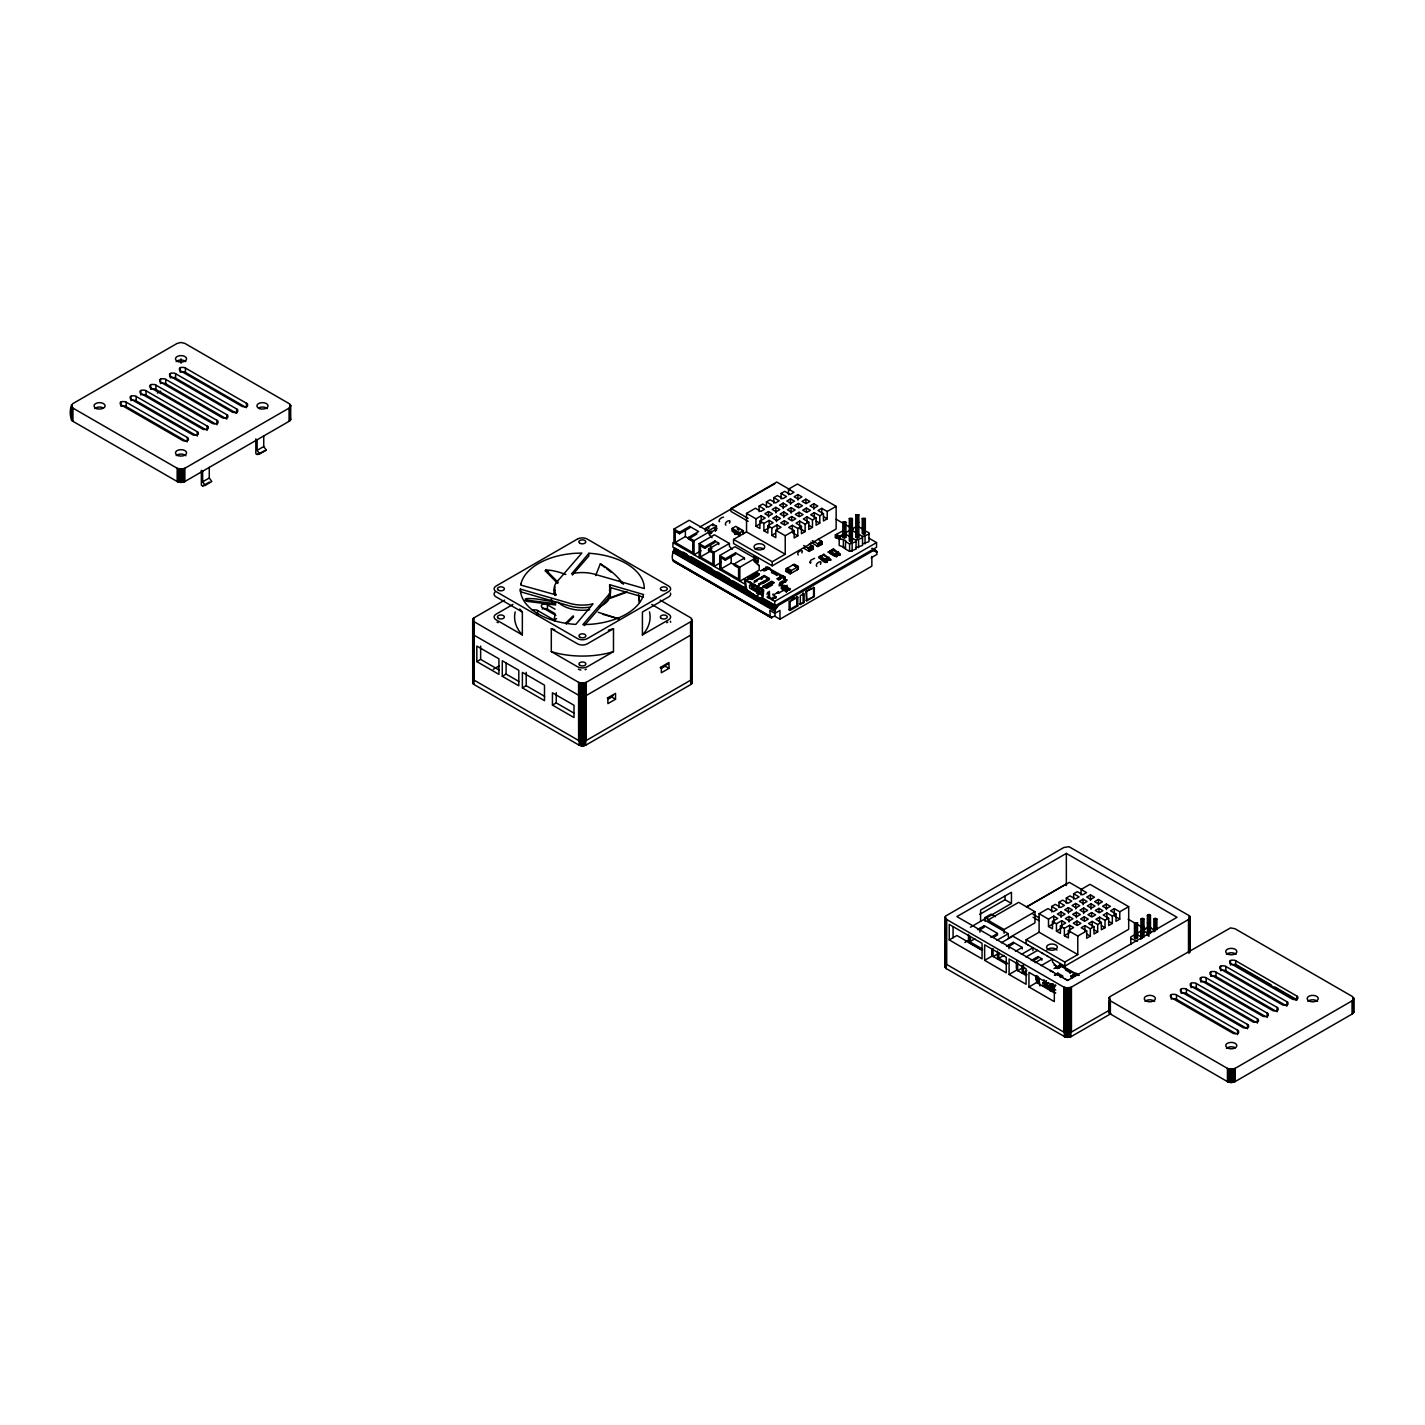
<?xml version="1.0" encoding="UTF-8"?>
<svg xmlns="http://www.w3.org/2000/svg" width="1425" height="1425" viewBox="0 0 1425 1425"><rect width="100%" height="100%" fill="white"/><g stroke="black" fill="none" stroke-linecap="round" stroke-linejoin="round"><path stroke-width="1.5" d="M589.54 607.192A28.197 16.263 0 0 1 568.165 605.5L520.374 591.731L520.374 589.095L568.165 602.864A28.197 16.263 0 0 0 593.032 603.879L575.878 624.364L574.311 624.293A62.023 35.785 0 0 1 520.873 593.495L520.374 589.095M512.911 604.449L496.043 614.193A6.84 3.954 0 0 0 496.06 619.768L522.334 634.927L522.352 612.02L519.787 609.045M608.332 630.206L613.498 628.728L613.48 651.617L587.243 666.775A6.84 3.954 0 0 1 577.57 666.775L551.297 651.617L551.315 628.728L554.752 629.707M588.863 553.292L571.692 573.776A28.197 16.263 0 0 1 596.576 574.792L644.367 588.561L643.851 584.161A62.023 35.785 0 0 0 590.413 553.363L588.863 553.292L588.863 555.928L572.351 575.023M584.286 625.593L606.712 599.676A28.197 16.263 0 0 0 609.633 587.332L609.633 584.695L643.53 594.51L642.283 598.09A62.023 35.785 0 0 1 590.502 624.31L582.878 624.595L606.712 597.039A28.197 16.263 0 0 0 609.633 584.695M651.742 604.467L668.646 614.211A6.84 3.954 0 0 1 668.646 619.786L642.408 634.927L642.426 612.038L668.663 596.897A6.84 3.954 0 0 0 670.427 593.085M675.842 561.753C670.035 562.091 672.422 551.564 674.969 548.162L746.041 589.202M752.24 586.762L752.24 588.525L753.291 587.189M754.27 589.701L753.504 588.382L754.27 589.701L755.321 588.952M757.37 590.128L755.553 590.288L757.049 588.614A14.642 8.461 -60 0 1 758.688 586.815M756.319 590.734L755.553 589.701M757.583 590.876L758.349 591.909L757.583 590.876L759.098 589.79A14.642 8.461 -60 0 1 760.718 587.991M759.614 592.64L760.38 593.228L760.683 592.034M1045.701 985.405L1046.734 984.8M1047.731 987.311L1046.965 985.993L1047.731 987.311L1048.782 986.563M1050.955 987.65L1048.996 987.311L1053.111 984.8M1049.762 988.344L1048.996 987.169L1049.762 988.487L1048.996 987.311L1050.51 986.225A14.642 8.461 -60 0 1 1052.149 984.426M1051.044 988.487L1051.793 989.52L1051.044 988.487L1052.541 987.4A14.642 8.461 -60 0 1 1054.179 985.601M1053.075 990.25L1054.126 989.645M836.724 554.681C836.796 557.193 838.755 552.473 840.394 554.77M768.022 592.141L766.864 594.207M875.823 550.46L873.115 550.727L778.691 605.251L775.378 609.366L774.879 616.277L779.956 619.216L871.851 566.17L871.851 557.353L876.945 554.414L876.428 551.03L871.975 548.251M761.645 598.856L762.927 590.591L745.364 580.438L746.771 590.467L761.431 598.981M762.678 600.62L763.693 589.932L744.42 579.013L745.738 591.054L762.446 600.744M765.991 566.776L785.139 577.25L785.585 582.202M767.754 597.681L769.358 591.286L769.553 597.2L772.35 598.821L776.162 597.788L773.793 594.528L773.116 595.401M777.177 592.782L778.673 591.785L778.709 593.085L777.694 592.497M1059.434 964.387L1078.992 975.448M504.592 600.157L473.759 617.987L473.064 621.086L578.586 682.343L582.397 683.252L586.227 682.343L691.748 621.086L691.054 617.987L660.22 600.157M809.685 562.305L810.754 562.875L809.756 562.305M1110.877 1013.674L1070.888 1036.759L1065.526 1037.168L946.218 968.59L945.113 966.702L945.523 916.133L1063.78 847.519L1068.999 846.699L1189.358 915.758L1190.089 951.668M945.113 966.702L945.523 965.509M1190.089 917.308L1188.503 919.517L1071.422 987.115L1067.592 988.042L1063.78 987.115L946.699 919.517L945.113 917.308M1109.505 1010.254L1108.828 1012.213L1110.36 1014.012L1227.442 1081.611L1231.271 1082.519L1235.083 1081.611L1352.165 1014.012L1353.697 1012.213L1353.02 1010.254M555.697 605.002L527.695 601.421L526.128 599.622A61.738 2.939 8.2 0 1 535.978 598.892L555.786 602.134M871.815 556.48L871.334 558.386M819.268 557.407L819.945 556.302L825.307 559.241L825.574 561.165L829.653 558.814L823.864 554.254L819.874 557.763M71.428 405.038L72.835 408.049L177.199 468.291L181.011 469.217L184.823 468.291L289.186 408.049L290.771 405.84L289.186 403.631L184.823 343.389L181.011 342.481L177.199 343.389L72.835 403.631C69.344 407.194 69.344 417.703 72.835 421.266L177.199 481.525L181.011 482.434L184.823 481.525L289.186 421.266L290.718 419.484L290.041 417.507M692.158 633.502L691.446 634.677M473.795 680.58L472.673 682.468L473.795 684.374L579.156 745.204L582.433 745.845L585.728 745.204L691.089 684.374L691.784 681.275M1108.953 997.767L1110.36 1000.795L1227.442 1068.394L1231.271 1069.302L1235.083 1068.394L1352.165 1000.795L1353.75 998.587L1352.165 996.378L1235.083 928.779L1230.559 927.889L1109.897 996.681L1108.953 1012.623M595.632 575.558L600.353 563.783L606.854 567.952A61.738 49.341 40.4 0 1 623.455 584.232M557.709 583.448L545.312 570.873L545.828 569.929L550.62 570.338A61.738 22.533 34.8 0 1 565.832 574.507M827.302 560.274L826.251 559.562L827.355 560.844M836.831 554.877L835.905 554.218M600.353 563.783L604.841 567.56M757.744 589.166L757.815 589.059A14.642 8.461 -60 0 1 758.634 588.115M1051.205 986.795L1051.276 986.67A14.642 8.461 -60 0 1 1052.077 985.726M1052.469 988.166L1052.808 987.757A13.894 8.016 -60 0 1 1053.574 986.884M71.98 417.507L71.428 419.876M642.408 634.927L644.955 631.952A67.741 39.081 0 0 0 649.497 611.895M801.865 552.9C804.484 547.806 795.524 552.116 798.232 555.002M565.85 622.974L573.206 615.814M566.224 624.079L573.598 616.918M758.902 590.663L759.365 590.146A13.894 8.016 -60 0 1 760.113 589.273M1053.039 988.184L1053.307 987.846A14.642 8.461 -60 0 1 1054.945 986.047L1051.312 984.087M473.795 631.204L472.637 633.11L474.258 635.301L580.367 696.237M691.481 634.659L585.693 695.845M850.137 536.477L850.137 537.92M857.316 532.629L855.873 533.467L857.316 534.286M851.562 537.92L856.051 540.182L856.051 549.124L849.585 551.386L845.399 548.981L845.631 540.502L835.673 537.047L835.673 534.981L840.501 536.904M851.865 537.777L851.562 536.477M776.162 596.612L773.08 597.324L772.35 599.996L772.35 598.821M784.569 586.423A3.367 1.942 -60 0 0 786.351 586.316L790.163 589.701L787.295 590.253L786.351 591.909L782.663 589.202M845.399 548.981L845.399 547.806L839.2 545.401L839.2 536.459L843.119 534.197M1142.084 936.902L1141.443 938.291M1038.112 976.517L1037.917 982.502M765.35 570.623L767.897 568.753L764.067 570.962L762.553 570.089L766.365 567.88L762.553 570.089M777.302 579.191L781.132 576.395L777.302 578.603L778.834 580.082L782.646 577.285L778.834 579.494L777.302 578.603M1057.279 967.343L1059.826 965.491L1055.996 968.288M1058.793 968.234L1061.34 966.364L1057.528 968.572L1055.996 967.7M1070.763 976.802L1074.575 974.005L1070.763 976.214L1072.295 977.692L1076.107 974.896L1072.295 977.105L1070.763 976.214M729.457 523.153C732.325 517.649 723.027 522.53 725.895 525.202M820.426 564.336C823.365 558.671 813.996 563.712 816.863 566.402M585.728 740.786L691.089 679.957M757.459 573.028L750.334 577.57L749.443 576.911M752.115 577.606L757.459 574.204L748.036 579.049L748.036 577.873L756.942 572.725L759.489 574.204L750.583 579.334L748.036 577.873M758.991 575.077L751.848 579.637L751.848 578.461L758.991 573.901M765.082 586.103L772.225 581.543M766.614 586.975L764.334 585.657L766.614 588.151L766.614 586.975L773.739 582.433M157.338 393.051L160.651 391.145M209.261 477.998L211.808 481.525L205.182 485.355L202.653 481.828L209.261 477.998L209.261 467.293M263.732 446.542L266.279 450.068L259.653 453.898L257.123 450.371L263.732 446.542L263.732 435.836M201.37 470.339L201.37 485.195L202.653 485.943L209.261 482.113M255.841 438.9L255.841 453.756L257.123 454.486L266.279 450.068M673.936 543.174L673.936 529.067L689.201 520.25L709.312 531.863L709.312 534.803L712.037 537.742M673.936 529.067L679.529 532.291L689.718 526.413L698.624 531.561L688.453 537.439L688.453 538.917L692.782 541.411L692.782 552.579L675.218 542.444L675.218 531.276L679.529 533.769L689.718 527.891L689.718 526.413M748.143 521.354L730.954 511.433L730.954 508.493L776.767 482.042L790.127 489.755M699.817 527.054L774.737 483.805M675.218 542.444L685.389 536.566L692.425 540.609M705.268 531.472L705.268 528.533L712.91 524.133L716.472 526.181L716.472 529.12L708.831 533.538M688.453 538.917L696.932 534.019M476.823 661.592L498.928 674.363L498.928 658.831L476.823 646.059L476.823 661.592L480.635 659.383L499.071 670.017M716.472 526.181L708.831 530.599L705.268 528.533M688.453 537.439L694.046 540.681L709.312 531.863M710.523 532.131L711.752 531.418L710.523 533.609L709.614 531.614L711.752 531.418M715.368 529.334L716.597 528.639L715.368 530.812L714.459 528.817L716.597 528.639M775.806 530.296L781.043 527.268L777.07 524.97L771.833 527.998L771.833 535.355L775.806 537.635L775.806 530.296L785.228 535.729L785.228 554.254L746.54 531.917L746.54 513.392L755.446 508.244L760.897 511.397L764.548 509.277L759.098 506.124L759.098 511.646M759.098 506.124L762.767 504.022L768.217 507.158L771.887 505.038L766.436 501.903L766.436 507.407M766.436 501.903L770.106 499.783L775.556 502.936L779.208 500.816L773.775 497.663L773.775 503.185M773.775 497.663L777.427 495.544L782.877 498.697L786.547 496.577L781.096 493.442L781.096 498.946M781.096 493.442L784.765 491.322L790.216 494.457L793.974 492.284L788.524 489.149L788.524 494.653M788.524 489.149L797.448 484.001L836.137 506.338L836.137 528.978L772.243 565.85L733.554 543.513L733.554 539.398L746.54 531.917M699.141 557.727L699.141 543.62L714.406 534.803L729.422 543.459L729.422 546.398L732.147 549.337M732.201 528.408L739.824 532.808L739.824 535.747L732.201 531.347L732.201 528.408L735.763 526.342L743.387 530.759L743.387 533.698M699.141 543.62L704.734 546.844L714.923 540.966L718.734 543.174L718.734 544.635M493.264 669.305L498.946 666.009M737.776 528.978L738.684 528.461L738.684 529.922M718.734 543.174L708.563 549.053L708.563 550.513L712.874 553.025L712.874 564.193L700.405 556.979L700.405 545.811L704.734 548.322L714.923 542.444L714.923 540.966M755.945 518.825L761.199 515.797L765.172 518.094L759.917 521.123L759.917 528.479L755.945 526.181L755.945 518.825L746.54 513.392M768.52 511.575L764.851 513.695L768.823 515.975L772.493 513.855L768.52 511.575L768.52 517.079M775.859 507.336L772.19 509.455L776.162 511.753L779.831 509.633L775.859 507.336L775.859 512.858M783.18 503.114L779.528 505.216L783.483 507.514L787.152 505.394L783.18 503.114L783.18 508.618M790.519 498.875L786.849 500.994L790.822 503.274L794.491 501.173L790.519 498.875L790.519 504.379M797.947 494.582L794.188 496.755L798.16 499.053L801.919 496.88L797.947 494.582L797.947 500.086M701.082 550.727L694.046 554.788L694.046 540.681M734.498 532.255L735.71 534.428L734.498 533.716L735.407 531.721M735.71 532.95L736.618 532.433M734.498 533.716L735.71 534.428M741.374 531.062L742.283 530.545M708.563 550.513L711.948 548.554M739.824 532.808L743.387 530.759M700.405 556.979L710.594 551.101M743.512 532.718L742.799 531.721M755.945 526.181L759.454 524.168M763.889 523.42L769.144 520.392L773.098 522.672L767.861 525.7L767.861 533.057L763.889 530.759L763.889 523.42L759.917 521.123M776.465 516.153L772.795 518.272L776.767 520.57L780.437 518.451L776.465 516.153L776.465 521.675M783.803 511.931L780.134 514.033L784.106 516.331L787.776 514.211L783.803 511.931L783.803 517.435M791.124 507.692L787.455 509.812L791.427 512.092L795.097 509.99L791.124 507.692L791.124 513.196M798.463 503.452L794.794 505.572L798.766 507.87L802.435 505.75L798.463 503.452L798.463 507.14M805.891 499.16L802.115 501.351L806.087 503.631L809.863 501.457L805.891 499.16L805.891 502.847M708.563 549.053L714.157 552.277L729.422 543.459M502.277 676.287L518.789 685.817L518.789 670.302L502.277 660.755L502.277 676.287L506.089 674.078L518.932 681.488M719.75 569.626L719.75 555.518L735.033 546.701L755.143 558.315L755.143 561.254L759.204 565.654L759.204 570.071L739.86 581.24L739.86 567.132L755.143 558.315M763.889 530.759L769.144 527.731M784.409 520.748L780.74 522.85L784.712 525.148L788.381 523.028L784.409 520.748L784.409 524.418M791.73 516.509L788.078 518.629L792.051 520.909L795.702 518.807L791.73 516.509L791.73 520.178M799.069 512.27L795.399 514.389L799.372 516.687L803.041 514.567L799.069 512.27L799.069 515.957M806.408 508.048L802.738 510.168L806.71 512.448L810.362 510.328L806.408 508.048L806.408 511.717M813.835 503.755L810.059 505.928L814.031 508.226L817.808 506.053L813.835 503.755L813.835 509.259M719.75 555.518L725.361 558.743L735.532 552.864L744.438 558.012L744.438 559.491M721.192 562.323L714.157 566.384L714.157 552.277M744.438 558.012L734.267 563.89L734.267 565.369L738.595 567.863L738.595 579.031L721.032 568.896L721.032 557.727L725.361 560.221L735.532 554.343L735.532 552.864M771.833 535.355L775.325 533.324M613.498 628.728L587.26 643.868A6.84 3.954 0 0 1 577.588 643.868L551.315 628.728M792.353 525.326L788.684 527.446L794.135 530.581L794.135 537.938L797.804 535.818L797.804 528.479L792.353 525.326L792.353 530.83M799.674 521.087L796.023 523.207L801.456 526.359L801.456 533.698L805.125 531.578L805.125 524.24L799.674 521.087L799.674 526.609M807.013 516.865L803.344 518.985L808.794 522.12L808.794 529.477L812.464 527.357L812.464 520L807.013 516.865L807.013 522.369M814.334 512.626L810.683 514.746L816.115 517.881L816.115 525.237L819.785 523.118L819.785 515.779L814.334 512.626L814.334 518.148M827.212 511.486L821.78 508.333L818.003 510.506L823.454 513.659L823.454 520.998L827.212 518.825L827.212 511.486L836.137 506.338M721.032 568.896L731.203 563.017L738.239 567.061M785.228 535.729L794.135 530.581M797.804 528.479L801.456 526.359M805.125 524.24L808.794 522.12M812.464 520L816.115 517.881M819.785 515.779L823.454 513.659M522.387 687.883L544.493 700.655L544.493 685.14L522.387 672.368L522.387 687.883L526.199 685.692L544.635 696.326M753.861 560.328L757.673 558.137C759.222 560.185 757.067 565.511 756.586 561.29L757.797 560.577L755.678 560.755L756.586 561.29M756.586 562.75L757.797 562.056M733.554 539.398L772.243 561.735L785.228 554.254M842.852 522.262L845.916 522.262L845.916 537.189L844.384 538.08L842.852 537.189L842.852 522.262L845.916 522.262M849.318 518.522L852.382 518.522L852.382 540.93L850.85 541.803L849.318 540.93L849.318 518.522L852.382 518.522M855.784 514.799L858.848 514.799L858.848 537.189L857.316 538.08L855.784 537.189L855.784 514.799L858.848 514.799M760.505 570.962L765.082 568.326M747.056 579.458L757.815 573.26M812.321 546.113C803.771 552.223 810.611 544.225 813.087 546.559L813.087 548.607L808.242 550.816M817.701 544.065L821.014 540.983L821.78 541.714L821.78 543.762L817.701 546.113L817.701 544.065L822.029 541.571L822.029 544.207L817.95 546.559L810.825 542.159M803.664 548.18L809.275 551.404L813.337 549.053L813.337 546.416L809.008 548.91L809.008 550.958M862.25 518.522L865.313 518.522L865.313 533.467L863.782 534.339L862.25 533.467L862.25 518.522L865.313 518.522M764.602 582.415A3.082 1.781 -60 0 1 763.942 582.344L758.848 585.283L758.848 584.108L769.411 578.461L764.334 575.522L754.146 581.4L759.614 578.675A3.082 1.781 -60 0 0 762.411 577.054L763.693 576.323L769.411 579.637L762.624 583.555M777.053 574.043C764.958 568.415 776.376 572.137 777.053 575.219L771.459 572.583M809.614 549.747L813.087 548.607M821.014 543.335L816.935 545.971L822.029 544.207M835.406 537.492L840.501 539.256L835.406 537.492L835.406 534.838L842.549 531.026M809.614 550.032L813.337 549.053M754.146 582.576L757.548 580.616M760.932 578.657L764.334 575.522M850.85 526.876L852.382 526.003L849.318 526.003L850.85 526.876L850.85 541.803M857.316 523.135L858.848 522.262L855.784 522.262L857.316 523.135L857.316 538.08M845.666 532.718L849.585 530.456M856.051 526.733L852.132 528.996L852.132 530.456L856.3 532.879M843.564 534.838L839.485 537.189L839.485 539.843M758.848 584.108L763.942 581.168A3.082 1.781 -60 0 0 766.739 579.565L768.022 578.817L766.739 580.741M752.24 587.795L753.291 587.777M786.119 568.86L794.259 564.158L798.321 566.509L798.321 569.163L790.18 573.865L786.119 571.514L786.119 568.86L790.43 571.354C794.331 570.071 779.849 565.672 791.196 570.926M787.134 568.575L786.368 571.069L791.196 573.277M798.071 566.954L793.244 564.745L798.071 566.954L797.305 569.751M842.852 537.189L845.916 537.189M857.316 528.853L855.784 529.726L857.316 530.617M552.437 705.09L574.008 717.541L574.008 705.268L552.437 692.817L552.437 705.09L556.267 702.899L574.222 713.266M786.368 571.069L786.119 571.514M850.85 534.339L852.382 533.467L850.85 532.576M755.553 590.288L757.334 588.97A13.894 8.016 -60 0 1 758.866 587.278M755.553 590.431L759.08 588.4M762.803 586.387L771.709 581.257L774.256 582.718L765.35 587.866L762.803 586.387L762.803 587.563L769.928 583.448M798.321 566.509L790.18 571.211L790.18 573.865M758.349 590.288L762.446 587.777M820.212 556.427L823.329 555.18M818.645 557.816L819.945 556.302M828.174 552.419L833.376 548.857L840.394 554.129M759.4 591.731L756.693 593.299L758.723 594.474L756.176 597.128M767.131 588.008L772.475 584.927M837.259 552.312L832.2 550.139C836.048 548.073 827.248 555.412 829.777 550.923L834.818 553.844L835.086 555.768L839.165 553.417M855.784 537.189L858.848 537.189M787.188 585.248L785.959 586.833A1.799 1.033 -60 0 0 784.694 586.103A1.799 1.033 -60 0 0 783.412 588.311L781.381 588.311L781.381 583.021L782.396 583.609L787.188 579.957L784.178 579.334L785.959 580.367L779.226 584.108L779.226 585.889L782.396 584.036M779.796 582.611L782.966 580.777M825.307 559.241L828.905 557.157M834.818 553.844L838.417 551.76M844.384 548.393L845.399 547.806M845.399 541.518L849.585 543.923L856.051 541.66M856.051 540.182L862.517 537.92M858.331 534.054L862.517 536.459L868.983 534.197M819.998 558.6C828.477 566.633 825.039 559.704 829.831 560.132M827.159 559.17L830.864 560.168M781.381 588.311L783.412 588.311M783.038 586.085A1.799 1.033 -60 0 1 784.943 586.245L785.959 585.657M828.174 551.778L836.315 556.48L837.49 555.786M784.569 587.349L786.351 586.316L786.974 587.777M778.192 592.194L773.864 594.706L772.849 594.118M787.366 588.08L787.366 586.904L783.554 590.288M778.709 593.085L783.038 590.591L783.358 588.935L786.351 590.734L787.295 589.077L790.163 588.525M856.051 547.663L862.517 545.401L862.517 536.459M862.517 543.923L868.983 541.66L868.983 532.718L864.156 530.527M607.353 698.072L615.529 693.352L615.529 699.23L607.887 703.629L607.887 697.751M660.167 667.577L668.984 662.483L668.984 668.361L661.342 672.778L661.342 666.9M767.042 596.933L774.737 601.368L876.553 542.587L876.553 547.289L774.737 606.07L763.212 599.408M608.243 698.446L613.195 695.578M661.058 667.951L667.666 664.121M607.887 699.23L611.717 697.021L615.529 699.23M661.342 668.361L665.154 666.17L668.984 668.361M791.035 599.889L794.847 597.681M805.927 591.589L814.316 587.617L814.316 596.434L806.692 600.851L805.927 591.589L811.644 588.276M790.145 601.582L797.786 597.182L797.786 605.999L790.145 610.399L789.129 609.811L789.129 600.994L790.145 601.582L790.145 610.399M789.129 609.811L796.753 605.411L797.786 605.999M799.3 603.933L804.145 602.312L804.145 593.495L800.316 595.703L800.316 604.521L804.145 602.312M805.927 600.406L814.316 596.434M1066.345 853.397L956.888 916.596L1067.592 980.507L1177.05 917.308L1066.345 853.397L1066.345 885.513M979.652 914.423L1005.07 899.745L1011.447 903.432L970.389 927.265M985.174 921.441L985.174 917.522L991.034 914.138L995.434 916.667M949.246 939.93L982.057 958.865L982.057 943.35L949.246 924.415L949.246 939.93L956.888 935.513L982.413 950.243M977.479 929.634L984.265 925.716L997.625 933.428L990.838 937.347M979.171 930.133L984.265 927.194L984.265 925.716M964.885 942.495L970.657 939.164M1026.356 906.995L1066.702 883.714M1027.318 906.603L1069.32 882.36L1082.679 890.073M969.766 936.154L969.766 941.747L974.842 938.808M1034.942 911.697L1018.679 902.328L987.828 920.14L1004.073 929.528L1034.942 911.697L1034.942 922.866L1007.707 938.594M994.24 936.866L997.625 934.907M1068.358 930.614L1073.595 927.586L1069.623 925.288L1064.386 928.316L1064.386 935.673L1068.358 937.953L1068.358 930.614L1077.781 936.047L1077.781 954.572L1039.092 932.235L1039.092 913.71L1047.998 908.562L1053.449 911.715L1057.101 909.595L1051.668 906.46L1051.668 911.964M1051.668 906.46L1055.319 904.341L1060.77 907.476L1064.439 905.374L1058.989 902.221L1058.989 907.725M1058.989 902.221L1062.658 900.101L1068.109 903.254L1071.76 901.134L1066.327 897.982L1066.327 903.503M1066.327 897.982L1069.979 895.88L1075.43 899.015L1079.099 896.895L1073.648 893.76L1073.648 899.264M1073.648 893.76L1077.318 891.64L1082.768 894.793L1086.527 892.602L1081.076 889.467L1081.076 894.971M1081.076 889.467L1090 884.319L1128.689 906.656L1128.689 929.296L1064.796 966.168L1012.819 936.136L1001.365 942.762M996.859 940.34L1008.312 933.731L1008.312 936.67M1048.497 919.143L1053.752 916.115L1057.724 918.413L1052.469 921.441L1052.469 928.797L1048.497 926.499L1048.497 919.143L1039.092 913.71M1061.073 911.893L1057.403 914.013L1061.376 916.293L1065.045 914.191L1061.073 911.893L1061.073 917.397M1068.412 907.654L1064.742 909.773L1068.714 912.071L1072.384 909.952L1068.412 907.654L1068.412 913.176M1075.732 903.432L1072.081 905.534L1076.035 907.832L1079.705 905.712L1075.732 903.432L1075.732 908.936M1083.071 899.193L1079.402 901.312L1083.374 903.61L1087.043 901.491L1083.071 899.193L1083.071 904.697M1090.499 894.9L1086.741 897.073L1090.713 899.371L1094.471 897.198L1090.499 894.9L1090.499 900.404M1006.531 946.236L1013.317 942.317L1022.242 947.465L1022.242 948.925M984.639 960.361L1006.264 972.847L1006.264 957.333L984.639 944.828L984.639 960.361L992.263 955.943L992.263 949.299M1008.241 946.717L1013.317 943.778L1013.317 942.317M998.319 953.61L993.047 956.656L993.047 948.587M1048.497 926.499L1053.752 923.471L1053.752 916.115M1026.107 943.831L1026.107 939.716L1039.092 932.235M1056.442 923.738L1061.696 920.71L1065.651 923.008L1060.414 926.018L1060.414 933.375L1056.442 931.077L1056.442 923.738L1052.469 921.441M1069.017 916.471L1065.348 918.591L1069.32 920.888L1072.989 918.769L1069.017 916.471L1069.017 921.993M1076.356 912.249L1072.687 914.351L1076.659 916.649L1080.328 914.529L1076.356 912.249L1076.356 917.753M1083.677 908.01L1080.008 910.13L1083.98 912.428L1087.649 910.308L1083.677 908.01L1083.677 913.514M1091.016 903.771L1087.346 905.89L1091.318 908.188L1094.988 906.068L1091.016 903.771L1091.016 909.293M1098.443 899.496L1094.667 901.669L1098.639 903.949L1102.416 901.776L1098.443 899.496L1098.443 905M998.818 952.755L998.818 958.33L1003.913 955.391M1015.455 951.383L1022.242 947.465M1027.318 944.526L1028.601 945.256M1056.442 931.077L1061.696 928.049M1076.962 921.067L1073.292 923.168L1077.264 925.466L1080.934 923.347L1076.962 921.067L1076.962 924.736M1084.283 916.827L1080.631 918.947L1084.603 921.245L1088.255 919.125L1084.283 916.827L1084.283 920.497M1091.621 912.588L1087.952 914.707L1091.924 917.005L1095.593 914.886L1091.621 912.588L1091.621 916.275M1098.96 908.366L1095.291 910.486L1099.263 912.766L1102.914 910.664L1098.96 908.366L1098.96 912.036M1106.388 904.073L1102.612 906.247L1106.584 908.544L1110.36 906.371L1106.388 904.073L1106.388 909.577M1021.476 954.358L1032.929 947.75L1032.929 950.689M1026.053 957.012L1037.507 950.404M1064.386 935.673L1069.623 932.645M1084.906 925.644L1081.237 927.764L1086.687 930.899L1086.687 938.256L1090.357 936.136L1090.357 928.797L1084.906 925.644L1084.906 931.148M1092.227 921.405L1088.575 923.525L1094.008 926.678L1094.008 934.016L1097.678 931.897L1097.678 924.558L1092.227 921.405L1092.227 926.927M1099.566 917.183L1095.896 919.303L1101.347 922.438L1101.347 929.795L1105.016 927.675L1105.016 920.318L1099.566 917.183L1099.566 922.688M1106.887 912.944L1103.235 915.064L1108.668 918.217L1108.668 925.555L1112.337 923.436L1112.337 916.097L1106.887 912.944L1106.887 918.466M1119.765 911.804L1114.332 908.651L1110.556 910.824L1116.007 913.977L1116.007 921.316L1119.765 919.143L1119.765 911.804L1128.689 906.656M1041.835 952.898L1043.1 953.628M1031.237 960.486L1038.023 956.567L1041.835 958.776L1041.835 960.236M1009.096 974.468L1026.089 984.283L1026.089 968.768L1009.096 958.954L1009.096 974.468L1016.72 970.069L1026.178 975.519M1032.929 960.984L1038.023 958.045L1038.023 956.567M1022.936 967.628L1017.646 970.674L1017.646 962.623M1077.781 936.047L1086.687 930.899M1090.357 928.797L1094.008 926.678M1097.678 924.558L1101.347 922.438M1105.016 920.318L1108.668 918.217M1112.337 916.097L1116.007 913.977M1035.049 962.694L1041.835 958.776M1046.93 955.837L1048.194 956.567M1023.506 965.135L1023.506 972.58L1026.908 970.621M1041.069 965.687L1052.523 959.061L1052.523 962L1056.602 966.417L1054.055 964.939M1026.107 939.716L1064.796 962.053L1077.781 954.572M1053.966 968.572L1058.543 965.936M1140.926 939.307L1140.926 919.054L1142.458 918.163L1143.99 919.054L1143.99 937.169M1147.392 935.584L1147.392 915.313L1148.924 914.423L1150.456 915.313L1150.456 933.446M1137.524 922.777L1135.992 923.667L1135.992 938.594L1134.46 937.703L1134.46 922.777L1137.524 922.777L1137.524 937.703L1135.992 938.594M1140.926 919.054L1143.99 919.054M1147.392 915.313L1150.456 915.313M1054.625 987.187L1028.939 972.331L1028.939 986.973L1036.581 982.555L1054.714 993.029M1054.393 975.092L1057.778 973.133L1062.872 976.072M1065.419 968.715L1070.513 971.654L1070.513 972.83L1065.419 969.891L1065.419 968.715L1072.028 972.402M1062.872 977.247L1057.136 973.934L1055.872 974.682A3.082 1.781 -60 0 1 1055.212 975.484M1055.747 992.976L1043.011 985.619L1043.011 982.68L1046.573 980.632M1140.926 926.517L1143.99 926.517L1142.458 927.39L1142.458 938.06M1153.858 931.843L1153.858 919.054L1155.39 918.163L1156.922 919.054L1156.922 929.706M1148.924 923.667L1150.456 922.777L1147.392 922.777L1148.924 923.667L1148.924 936.457M1153.858 919.054L1156.922 919.054M1044.935 984.817L1045.683 986.136L1045.683 984.372M1060.2 977.176L1061.465 976.446M1045.683 985.993L1046.752 985.388M1134.71 934.711L1130.791 936.973L1130.791 944.437M1141.176 930.97L1137.257 933.232L1137.257 934.711L1141.443 937.116M1147.642 927.247L1143.723 929.51L1143.723 930.97L1147.909 933.393L1147.909 934.568M1049.762 986.723L1053.111 983.767M1134.46 937.703L1137.524 937.703M1142.458 933.09L1140.926 933.981L1142.458 934.853M1048.996 987.899L1050.777 986.581A13.894 8.016 -60 0 1 1052.309 984.889M1048.996 988.042L1052.541 986.011M1051.793 987.899L1055.141 984.942M1148.924 931.131L1150.456 930.24L1148.924 929.367M1051.793 986.866L1055.907 985.388M1050.136 990.909L1052.861 989.342M1070.888 1032.359L1109.808 1009.933M774.879 616.277L770.391 617.31L769.785 610.399L774.879 613.338L779.956 610.399L779.956 619.216M832.2 550.032L831.256 550.068M552.668 620.356L556.605 618.61M719.589 521.692C717.879 521.96 719.892 517.239 723.597 517.132M821.37 556.48L821.423 555.447M585.728 695.827L581.008 696.38M608.404 598.304L626.715 591.642M610.577 598.144L626.858 592.212M613.48 651.617L608.315 653.095A67.741 39.081 0 0 1 556.462 653.095L551.297 651.617M257.123 454.486L259.653 453.898M202.653 485.943L205.182 485.355M141.93 394.529L144.833 394.636A4.026 2.316 0 0 1 146.045 395.188L205.182 429.335M132.08 400.211L134.983 400.318A4.026 2.316 0 0 1 136.194 400.888L195.332 435.017M122.123 405.965L125.008 406.072A4.026 2.316 0 0 1 126.237 406.624L187.281 441.875L187.281 437.457L126.237 402.224A4.026 2.316 0 0 0 125.008 401.654L122.123 401.565A2.868 1.657 0 0 0 121 402.046A2.868 1.657 0 0 0 120.163 402.687L120.341 404.362A4.026 2.316 0 0 0 121.321 405.074L182.364 440.307A4.026 2.316 0 0 0 183.576 440.877L186.479 440.966A2.868 1.657 0 0 0 187.601 440.485A2.868 1.657 0 0 0 188.438 439.844L188.26 438.17A4.026 2.316 0 0 0 187.281 437.457M1192.191 987.276L1195.076 987.365A4.026 2.316 0 0 1 1196.305 987.935L1255.443 1022.081M1182.34 992.958L1185.226 993.047A4.026 2.316 0 0 1 1186.455 993.617L1245.592 1027.763M1172.383 998.711L1175.269 998.8A4.026 2.316 0 0 1 1176.498 999.37L1235.635 1033.517M836.689 553.773L839.218 555.447L837.775 554.396M545.312 570.873L548.5 571.158M527.838 600.246L555.839 603.808M1155.016 931.042L1150.189 927.247M598.197 612.305L619.412 619.056L602.864 614.3M609.633 587.332L643.512 597.146M527.695 601.421L525.985 600.816A61.738 2.939 8.2 0 1 526.68 599.783M829.475 559.847L830.472 560.399L828.851 559.455M473.795 679.957L579.156 740.786M946.218 964.191L1064.315 1032.359M858.58 526.733L862.766 529.138L862.766 530.314M863.782 532.576L865.313 533.467M836.208 519.288L841.979 522.619M845.809 524.845L853.504 529.281M868.858 538.151L876.553 542.587M823.597 516.741L827.212 518.825M872.314 548.5L876.428 551.03M872.812 549.195L876.642 551.422M872.973 549.658L876.803 551.867M845.666 534.197L849.834 536.602M873.062 550.157L876.909 552.383M850.85 540.039L852.382 540.93M816.151 521.033L819.785 523.118M840.501 536.602L836.439 534.553M835.406 534.838L839.735 537.332M835.673 537.047L839.735 539.398M808.83 525.255L812.464 527.357M799.674 528.443L805.125 531.578M817.95 539.22L822.029 541.571M838.363 554.058L840.002 555.109M812.357 540.681L817.95 543.923L817.95 546.559M835.068 555.946L836.707 556.89M829.528 553.203L835.032 556.373M792.353 532.665L797.804 535.818M809.275 544.065L813.337 546.416M830.864 559.526L823.935 555.518L823.864 554.254M803.664 545.526L809.275 548.767L809.275 551.404M767.861 525.7L771.833 527.998M818.645 557.175L826.785 561.877M825.556 561.361L827.177 562.412M730.954 508.493L748.143 518.415M738.684 528.461L737.455 527.749L737.455 529.227L739.183 529.637M732.201 529.868L739.824 534.286M793.244 565.048L797.305 567.399M716.597 530.1L715.368 530.812M708.474 528.158L707.566 527.624L708.795 526.929L708.795 528.39M757.673 558.137L754.11 556.071L754.11 557.549M711.752 532.897L710.523 533.609M770.818 570.16L784.178 578.016M784.178 579.637L785.585 580.438M759.204 565.654L753.95 561.254M784.943 586.245L785.959 586.833M797.786 597.182L796.753 596.594L796.753 605.411M783.038 590.591L782.022 588.828M734.267 563.89L739.86 567.132M751.848 578.461L749.568 577.143L750.334 578.746M749.568 578.158L750.832 578.906L750.832 577.873M752.24 585.728L753.006 587.207M751.474 587.207L752.24 588.525M743.993 583.627L672.921 542.587L672.921 547.289L749.764 591.66M683.092 552.081L686.939 554.307M690.787 556.534L711.912 568.717M717.683 572.048L729.208 578.71M733.038 580.919L746.486 588.685M763.782 598.678L777.231 606.427M763.337 599.177L776.785 606.943M674.542 548.732L753.308 594.207M759.08 597.52L776.358 607.513M674.168 549.32L775.984 608.101M673.847 549.943L775.663 608.724M673.562 550.584L775.378 609.366M673.348 551.226L775.164 610.007M673.188 551.867L775.004 610.648M673.081 552.49L774.897 611.272M673.063 560.15L769.785 615.992M673.188 560.666L772.047 617.738M673.402 561.112L771.566 617.791M673.669 561.468L771.139 617.72M1235.707 960.771L1296.75 996.022A4.026 2.316 0 0 1 1297.73 996.716L1297.908 998.391A2.868 1.657 0 0 1 1297.053 999.05A2.868 1.657 0 0 1 1295.948 999.531L1293.045 999.424A4.026 2.316 0 0 1 1291.816 998.854L1230.79 963.621A4.026 2.316 0 0 1 1229.811 962.908L1229.633 961.234A2.868 1.657 0 0 1 1230.47 960.592A2.868 1.657 0 0 1 1231.592 960.112L1234.477 960.218A4.026 2.316 0 0 1 1235.707 960.771L1235.707 965.188L1296.75 1000.421L1296.75 996.022M1235.065 964.03L1271.1 984.835M1274.876 987.026L1295.753 999.067M1225.856 966.471L1286.9 1001.704A4.026 2.316 0 0 1 1287.879 1002.416L1288.058 1004.091A2.868 1.657 0 0 1 1287.202 1004.732A2.868 1.657 0 0 1 1286.098 1005.213L1283.195 1005.106A4.026 2.316 0 0 1 1281.966 1004.554L1220.94 969.303A4.026 2.316 0 0 1 1219.96 968.59L1219.782 966.934A2.868 1.657 0 0 1 1220.619 966.275A2.868 1.657 0 0 1 1221.742 965.794L1224.627 965.901A4.026 2.316 0 0 1 1225.856 966.471L1225.856 970.87L1286.9 1006.121L1286.9 1001.704M185.446 368.042L246.489 403.275A4.026 2.316 0 0 1 247.469 403.988L247.647 405.662A2.868 1.657 0 0 1 246.81 406.303A2.868 1.657 0 0 1 245.688 406.784L242.802 406.695A4.026 2.316 0 0 1 241.573 406.125L180.53 370.874A4.026 2.316 0 0 1 179.55 370.179L179.372 368.505A2.868 1.657 0 0 1 180.209 367.864A2.868 1.657 0 0 1 181.331 367.365L184.235 367.472A4.026 2.316 0 0 1 185.446 368.042L185.446 372.442L246.489 407.692L246.489 403.275M1128.173 919.196L1145.468 929.189M1216.006 972.153L1277.049 1007.386A4.026 2.316 0 0 1 1278.029 1008.098L1278.207 1009.773A2.868 1.657 0 0 1 1277.352 1010.414A2.868 1.657 0 0 1 1276.248 1010.895L1273.344 1010.806A4.026 2.316 0 0 1 1272.115 1010.236L1211.09 974.985A4.026 2.316 0 0 1 1210.11 974.29L1209.932 972.616A2.868 1.657 0 0 1 1210.769 971.975A2.868 1.657 0 0 1 1211.891 971.476L1214.777 971.583A4.026 2.316 0 0 1 1216.006 972.153L1216.006 976.553L1275.143 1010.699M175.596 373.724L236.639 408.957A4.026 2.316 0 0 1 237.619 409.67L237.797 411.344A2.868 1.657 0 0 1 236.96 411.985A2.868 1.657 0 0 1 235.838 412.466L232.952 412.377A4.026 2.316 0 0 1 231.723 411.807L170.679 376.574A4.026 2.316 0 0 1 169.7 375.862L169.522 374.187A2.868 1.657 0 0 1 170.359 373.546A2.868 1.657 0 0 1 171.481 373.065L174.384 373.154A4.026 2.316 0 0 1 175.596 373.724L175.596 378.124L236.639 413.375L236.639 408.957M1114.332 916.008L1119.765 919.143M1108.703 921.352L1112.337 923.436M1206.156 977.835L1267.199 1013.086A4.026 2.316 0 0 1 1268.179 1013.781L1268.357 1015.455A2.868 1.657 0 0 1 1267.502 1016.096A2.868 1.657 0 0 1 1266.398 1016.595L1263.494 1016.488A4.026 2.316 0 0 1 1262.265 1015.918L1201.239 980.685A4.026 2.316 0 0 1 1200.242 979.972L1200.082 978.298A2.868 1.657 0 0 1 1200.919 977.657A2.868 1.657 0 0 1 1202.041 977.176L1204.927 977.265A4.026 2.316 0 0 1 1206.156 977.835L1206.156 982.253L1265.293 1016.381M165.745 379.406L226.789 414.657A4.026 2.316 0 0 1 227.768 415.352L227.947 417.026A2.868 1.657 0 0 1 227.109 417.667A2.868 1.657 0 0 1 225.987 418.166L223.102 418.059A4.026 2.316 0 0 1 221.873 417.489L160.829 382.256A4.026 2.316 0 0 1 159.849 381.544L159.671 379.869A2.868 1.657 0 0 1 160.508 379.228A2.868 1.657 0 0 1 161.631 378.747L164.534 378.836A4.026 2.316 0 0 1 165.745 379.406L165.745 383.824L226.789 419.057L226.789 414.657M1130.791 938.452L1137.382 941.23M555.875 615.386L542.515 607.673A4.026 2.316 0 0 1 541.536 606.961L541.375 605.304A2.868 1.657 0 0 1 542.212 604.645A2.868 1.657 0 0 1 543.335 604.164L546.22 604.271A4.026 2.316 0 0 1 547.449 604.823L555.073 609.241M1101.383 925.573L1105.016 927.675M1196.305 983.517L1257.349 1018.768A4.026 2.316 0 0 1 1258.328 1019.481L1258.507 1021.137A2.868 1.657 0 0 1 1257.652 1021.796A2.868 1.657 0 0 1 1256.547 1022.277L1253.644 1022.17A4.026 2.316 0 0 1 1252.415 1021.6L1191.389 986.367A4.026 2.316 0 0 1 1190.392 985.655L1190.231 983.98A2.868 1.657 0 0 1 1191.068 983.339A2.868 1.657 0 0 1 1192.191 982.858L1195.076 982.965A4.026 2.316 0 0 1 1196.305 983.517L1196.305 987.935M542.212 609.063A2.868 1.657 0 0 1 543.335 608.582L546.22 608.671A4.026 2.316 0 0 1 547.449 609.241L555.073 613.641M155.895 385.106L216.938 420.339A4.026 2.316 0 0 1 217.918 421.052L218.096 422.726A2.868 1.657 0 0 1 217.259 423.368A2.868 1.657 0 0 1 216.137 423.848L213.251 423.742A4.026 2.316 0 0 1 212.022 423.189L150.979 387.938A4.026 2.316 0 0 1 149.999 387.226L149.821 385.569A2.868 1.657 0 0 1 150.658 384.91A2.868 1.657 0 0 1 151.78 384.429L154.684 384.536A4.026 2.316 0 0 1 155.895 385.106L155.895 389.506L215.032 423.653M1094.044 929.812L1097.678 931.897M532.362 610.345A2.868 1.657 0 0 1 533.484 609.847L536.37 609.953A4.026 2.316 0 0 1 537.599 610.523L554.77 620.427M1186.455 989.217L1247.498 1024.45A4.026 2.316 0 0 1 1248.478 1025.163L1248.656 1026.837A2.868 1.657 0 0 1 1247.801 1027.478A2.868 1.657 0 0 1 1246.697 1027.959L1243.793 1027.87A4.026 2.316 0 0 1 1242.564 1027.3L1181.539 992.049A4.026 2.316 0 0 1 1180.541 991.355L1180.381 989.68A2.868 1.657 0 0 1 1181.218 989.039A2.868 1.657 0 0 1 1182.34 988.54L1185.226 988.647A4.026 2.316 0 0 1 1186.455 989.217L1186.455 993.617M208.068 426.734L208.246 428.408A2.868 1.657 0 0 1 207.409 429.05A2.868 1.657 0 0 1 206.287 429.531L203.401 429.442A4.026 2.316 0 0 1 202.172 428.872L141.128 393.621A4.026 2.316 0 0 1 140.149 392.926L139.971 391.252A2.868 1.657 0 0 1 140.808 390.61A2.868 1.657 0 0 1 141.93 390.112L144.833 390.218A4.026 2.316 0 0 1 146.045 390.788L207.088 426.022A4.026 2.316 0 0 1 208.068 426.734M1086.723 934.034L1090.357 936.136M522.352 612.02L496.078 596.879A6.84 3.954 0 0 1 494.974 592.105M1060.414 926.018L1064.386 928.316M1176.498 994.953L1237.541 1030.204A4.026 2.316 0 0 1 1238.521 1030.916L1238.681 1032.591A2.868 1.657 0 0 1 1237.844 1033.232A2.868 1.657 0 0 1 1236.722 1033.713L1233.836 1033.606A4.026 2.316 0 0 1 1232.607 1033.054L1171.564 997.803A4.026 2.316 0 0 1 1170.584 997.09L1170.424 995.434A2.868 1.657 0 0 1 1171.261 994.775A2.868 1.657 0 0 1 1172.383 994.294L1175.269 994.401A4.026 2.316 0 0 1 1176.498 994.971L1176.498 999.37M136.194 396.471L197.238 431.722A4.026 2.316 0 0 1 198.218 432.416L198.396 434.091A2.868 1.657 0 0 1 197.558 434.732A2.868 1.657 0 0 1 196.436 435.231L193.533 435.124A4.026 2.316 0 0 1 192.322 434.554L131.278 399.321A4.026 2.316 0 0 1 130.298 398.608L130.12 396.934A2.868 1.657 0 0 1 130.957 396.292A2.868 1.657 0 0 1 132.08 395.812L134.983 395.901A4.026 2.316 0 0 1 136.194 396.471L136.194 400.888M1033.054 914.316L1038.772 917.629M1033.054 917.255L1038.772 920.568M985.174 917.522L989.573 920.051M983.749 919.553L1008.312 933.731M1064.279 967.771L1067.574 969.677M1069.231 970.639L1077.371 975.341L1077.371 974.166A2.921 1.692 -60 0 1 1078.636 975.395M1052.95 971.814L1050.403 970.336L1050.403 971.512M1065.17 978.868L1067.699 980.329M1045.683 983.339L1046.449 984.817M1049.762 985.69L1050.528 987.169M1043.011 982.68L1055.747 990.037M998.818 958.33L1007.6 963.407M1023.506 972.58L1027.069 974.647M969.766 941.747L982.609 949.157M992.263 955.943L1006.691 964.351M981.718 950.119L968.483 942.477L968.483 934.408M1028.939 986.973L1054.322 1001.615L1054.322 986.973M769.429 598.268L768.52 592.782M545.828 569.929L558.244 582.487M522.334 634.927L519.787 631.934A67.741 39.081 0 0 1 515.173 611.877M810.522 562.822L810.629 560.328L814.583 558.315M1045.059 983.018L1043.919 979.723M1039.965 985.957L1038.825 978.049M751.616 585.408L750.476 582.113M833.376 548.857L833.465 550.014M1353.697 998.177L1353.697 1012.213M1353.572 997.767L1353.572 1012.623M1353.34 997.393L1353.34 1012.997M1353.02 1000.136L1353.02 1013.371M1352.628 1000.475L1352.628 1013.709M1352.165 1000.795L1352.165 1014.012M1277.049 1007.386L1277.049 1011.803M1267.199 1013.086L1267.199 1017.486M1257.349 1018.768L1257.349 1023.168M1247.498 1024.45L1247.498 1028.868M1237.541 1030.204L1237.541 1034.603M1235.083 1068.394L1235.083 1081.611M1234.549 1068.661L1234.549 1081.878M1233.961 1068.875L1233.961 1082.109M1233.337 1069.071L1233.337 1082.288M1232.661 1069.195L1232.661 1082.412M1231.966 1069.267L1231.966 1082.501M1231.271 1069.302L1231.271 1082.519M1230.47 960.592L1230.47 965.01A2.868 1.657 0 0 1 1231.592 964.511L1234.477 964.618A4.026 2.316 0 0 1 1235.707 965.188M1230.559 1069.267L1230.559 1082.501M1229.864 1069.195L1229.864 1082.412M1229.205 1069.071L1229.205 1082.288M1228.564 1068.875L1228.564 1082.109M1227.976 1068.661L1227.976 1081.878M1227.442 1068.394L1227.442 1081.611M1220.619 966.275L1220.619 970.692A2.868 1.657 0 0 1 1221.742 970.211L1224.627 970.3A4.026 2.316 0 0 1 1225.856 970.87M1210.769 971.975L1210.769 976.374A2.868 1.657 0 0 1 1211.891 975.893L1214.777 976A4.026 2.316 0 0 1 1216.006 976.553M1200.919 977.657L1200.919 982.074A2.868 1.657 0 0 1 1202.041 981.576L1204.927 981.683A4.026 2.316 0 0 1 1206.156 982.253M1191.068 983.339L1191.068 987.757M1189.893 916.507L1190.035 952.078M1189.679 916.133L1189.679 950.707M1189.358 915.758L1189.358 952.256M1188.967 919.214L1188.967 953.485M1188.503 919.517L1188.503 951.651M1181.218 989.039L1181.218 993.439M1171.261 994.775L1171.261 999.192M1155.39 919.927L1155.39 930.596M1148.924 916.186L1148.924 922.598M1142.458 919.927L1142.458 926.321M1114.332 908.651L1114.332 914.173M1110.36 1000.795L1110.36 1014.012M1109.897 1000.475L1109.897 1013.709M1109.505 1000.136L1109.505 1013.371M1109.184 997.393L1109.184 1012.997M1077.122 975.484L1077.122 974.753A2.921 1.692 -60 0 0 1075.857 973.275L1075.857 974.451M1071.422 987.115L1071.422 1032.092M1070.888 987.383L1070.888 1036.759M1070.3 987.614L1070.3 1036.99M1069.997 971.957L1069.997 973.133M1069.623 925.288L1069.623 930.81M1069.658 987.792L1069.658 1037.168M1068.999 987.935L1068.999 1037.311M1068.305 988.006L1068.305 1037.382M1067.592 988.042L1067.592 1037.418M1066.898 988.006L1066.898 1037.382M1066.203 987.935L1066.203 1037.311M1065.526 987.792L1065.526 1037.168M1064.796 962.053L1064.796 966.168M1064.903 987.614L1064.903 1036.99M1064.315 987.383L1064.315 1036.759M1063.887 967.842L1063.887 967.112A2.921 1.692 -60 0 0 1062.622 965.633L1062.622 966.809M1063.78 987.115L1063.78 1032.092M1062.355 966.952L1062.355 966.221A2.921 1.692 -60 0 0 1062.32 965.776M1061.696 920.71L1061.696 926.214M1061.091 965.936L1061.091 964.761A2.921 1.692 -60 0 1 1062.213 965.402M1057.778 973.133L1057.778 974.308M1057.136 973.934L1057.136 975.11M1052.558 987.311L1052.558 988.344M1037.258 975.947L1037.258 982.003M1036.581 976.285L1036.581 982.555M1035.975 976.072L1035.975 979.794M1022.242 965.259L1022.242 973.328M1016.72 961.198L1016.72 970.069M1016.381 962.89L1016.381 968.466M1011.447 903.432L1011.447 892.264L980.596 910.076L980.596 921.245M1009.007 945.007L1009.007 948.729M1005.07 896.022L1005.07 899.745M1004.073 929.528L1004.073 933.25M997.536 951.009L997.536 959.061M991.782 948.872L991.782 954.447M979.937 928.423L979.937 932.146M953.076 926.642L953.076 937.721M946.699 919.517L946.699 964.493M946.218 919.214L946.218 968.59M945.826 918.876L945.826 968.252M945.523 918.502L945.523 967.896M945.292 916.507L945.292 967.504M865.046 536.459L865.046 543.923M863.782 519.413L863.782 534.339M858.58 540.182L858.58 547.663M857.316 515.672L857.316 522.084M852.132 543.923L852.132 551.386M850.85 519.413L850.85 525.807M849.585 543.923L849.585 551.386M844.384 523.135L844.384 538.08M843.368 540.342L843.368 547.806M830.935 550.941L828.78 552.009M821.78 508.333L821.78 513.855M813.568 587.189L813.568 596.006M806.692 592.034L806.692 600.851M803.13 592.907L803.13 601.724M789.201 589.077L789.201 590.253M787.295 590.182L787.295 591.357M786.351 590.734L786.351 591.909M785.193 578.746L785.193 578.016A2.921 1.692 -60 0 0 783.928 576.555L783.679 577.873M784.569 578.087L784.569 579.85M782.396 576.84L782.396 575.664A2.921 1.692 -60 0 1 783.679 577.143M782.396 583.609L782.396 588.899M777.07 524.97L777.07 530.492M776.554 574.346L776.554 575.522M775.218 597.164L775.218 598.34M774.737 601.368L774.737 606.07M773.294 598.268L773.294 599.444M772.243 561.735L772.243 565.85M771.958 571.104L771.958 572.28M770.444 570.232L770.444 569.501A2.921 1.692 -60 0 0 769.162 568.023L769.162 569.198M769.144 520.392L769.144 525.896M768.912 569.341L768.912 568.611A2.921 1.692 -60 0 0 767.63 567.15L767.63 568.326M765.599 586.387L765.599 587.421M763.693 576.323L762.411 578.229A3.082 1.781 -60 0 1 761.52 579.28M761.199 515.797L761.199 523.153M759.24 584.339L759.24 585.515M759.115 589.701L759.115 590.734M756.942 572.725L756.942 573.901M757.067 589.558L756.319 588.08L756.319 589.113M731.203 555.572L731.203 563.017M725.361 558.743L725.361 560.221M712.91 524.133L712.91 525.593M710.594 543.655L710.594 549.248M704.734 546.844L704.734 548.322M691.98 619.091L692.016 683.288M691.748 621.086L691.784 683.662M691.446 621.442L691.481 684.036M691.054 621.781L691.089 684.374M690.591 622.102L690.608 680.277M685.389 529.12L685.389 536.566M679.529 532.291L679.529 533.769M586.227 682.343L586.263 740.519M585.693 682.611L585.728 745.204M585.105 682.842L585.141 745.418M584.464 683.02L584.499 745.613M583.805 683.145L583.84 745.738M583.11 683.234L583.146 745.809M582.397 683.252L582.433 745.845M581.703 683.234L581.738 745.809M581.008 683.145L581.044 745.738M580.331 683.02L580.367 745.613M579.708 682.842L579.743 745.418M579.12 682.611L579.156 745.204M578.586 682.343L578.621 740.519M556.267 692.657L556.267 702.899M547.449 604.823L547.449 609.241M537.599 610.523L537.599 614.923A4.026 2.316 0 0 0 536.37 614.353M526.199 672.386L526.199 685.692M506.089 662.999L506.089 674.078M480.635 646.077L480.635 659.383M474.222 622.102L474.258 680.277M473.759 617.987L473.795 684.374M473.367 618.325L473.403 684.036M473.064 618.699L473.082 683.662M472.69 619.483L472.726 682.878M290.593 405.038L290.593 419.876M290.362 404.647L290.362 420.268M290.041 404.29L290.041 420.624M289.649 407.746L289.649 420.963M289.186 408.049L289.186 421.266M257.123 439.666L257.123 450.371M216.938 420.339L216.938 424.739M207.088 426.022L207.088 430.439M202.653 471.105L202.653 481.828M197.238 431.722L197.238 436.121M184.823 468.291L184.823 481.525M184.288 468.576L184.288 481.793M183.718 468.789L183.718 482.024M183.077 468.967L183.077 482.202M182.4 469.11L182.4 482.327M181.723 469.181L181.723 482.416M181.011 358.815L181.011 363.232M181.011 469.217L181.011 482.434M180.209 367.864L180.209 372.263A2.868 1.657 0 0 1 181.331 371.782L184.235 371.872A4.026 2.316 0 0 1 185.446 372.442M180.298 469.181L180.298 482.416M179.603 469.11L179.603 482.327M178.944 468.967L178.944 482.202M178.303 468.789L178.303 482.024M177.715 468.576L177.715 481.793M177.199 468.291L177.199 481.525M170.359 373.546L170.359 377.946A2.868 1.657 0 0 1 171.481 377.465L174.384 377.572A4.026 2.316 0 0 1 175.596 378.124M160.508 379.228L160.508 383.646A2.868 1.657 0 0 1 161.631 383.147L164.534 383.254A4.026 2.316 0 0 1 165.745 383.824M150.658 384.91L150.658 389.328A2.868 1.657 0 0 1 151.78 388.847L154.684 388.936A4.026 2.316 0 0 1 155.895 389.506M146.045 390.788L146.045 395.188M140.808 390.61L140.808 395.01M130.957 396.292L130.957 400.692M126.237 402.224L126.237 406.624M121 402.046L121 406.446M72.835 408.049L72.835 421.266M72.372 407.746L72.372 420.963M71.98 407.407L71.98 420.624M71.66 404.647L71.66 420.268M1144.987 1001.383A5.575 3.224 0 0 1 1154.642 1001.383M1226.426 954.358A5.575 3.224 0 0 1 1236.098 954.358M1307.883 1001.383A5.575 3.224 0 0 1 1317.555 1001.383M1226.48 1048.355A5.575 3.224 0 0 1 1235.279 1047.785M1048.016 983.375A14.642 8.461 -60 0 1 1048.836 982.52M1051.543 987.026A13.894 8.016 -60 0 1 1052.291 986.136M1050.047 984.55A14.642 8.461 -60 0 1 1050.866 983.695M1046.947 950.065A5.397 3.117 0 0 1 1051.935 948.142A5.397 3.117 0 0 1 1056.923 950.065M176.183 361.612A5.575 3.224 0 0 1 185.838 361.612M94.727 408.637A5.575 3.224 0 0 1 103.508 407.977M176.219 455.626A5.575 3.224 0 0 1 185.891 455.715M258.513 407.977A5.575 3.224 0 0 1 267.294 408.637M755.108 549.035A5.397 3.117 0 0 1 763.675 549.035M754.555 585.764A14.642 8.461 -60 0 1 755.375 584.909M753.789 585.319A14.642 8.461 -60 0 1 754.609 584.464M758.1 589.416A13.894 8.016 -60 0 1 758.848 588.525M756.586 586.94A14.642 8.461 -60 0 1 757.423 586.085M760.665 589.291A14.642 8.461 -60 0 1 761.484 588.436M761.947 590.021A14.642 8.461 -60 0 1 762.767 589.166M787.366 586.904A3.367 1.942 -60 0 1 785.585 587.011M552.366 601.991A4.026 2.316 0 0 1 551.386 601.279L551.226 599.604A2.868 1.657 0 0 1 551.724 599.141M498.162 622.672A5.575 3.224 0 0 1 497.004 622.173M667.808 622.173A5.575 3.224 0 0 1 666.651 622.672M586.281 669.233A5.575 3.224 0 0 1 585.105 669.732M580.866 670.017A5.575 3.224 0 0 1 578.39 669.162M609.419 589.914A28.019 16.156 0 0 1 599.426 606.908M589.629 609.704A28.019 16.156 0 0 1 558.119 602.169M554.343 594.082A28.019 16.156 0 0 1 555.305 589.914M554.574 621.211A28.019 16.156 0 0 1 555.287 614.905M638.596 594.866A61.738 56.555 -20.6 0 1 639.326 601.991M638.721 595.436A61.738 56.555 -20.6 0 1 639.469 602.561M606.462 568.611A61.738 49.341 40.4 0 1 611.076 572.209M619.412 580.367A61.738 49.341 40.4 0 1 621.906 583.359M555.109 595.579A28.197 16.263 0 0 1 555.162 587.171M670.409 621.229A6.84 3.954 0 0 1 670.641 622.244M520.873 584.161L520.766 585.052L556.267 594.973A28.197 16.263 0 0 1 558.012 580.616L581.845 553.06L574.222 553.345A62.023 35.785 0 0 0 520.873 584.161M577.463 539.042L496.078 586.031A6.84 3.954 0 0 0 496.078 591.607L577.588 638.614A6.84 3.954 0 0 0 587.278 638.614L668.663 591.624A6.84 3.954 0 0 0 668.663 586.049L587.153 539.042A6.84 3.954 0 0 0 577.463 539.042M762.286 592.426L749.568 585.069L749.568 588.008L762.286 595.365L762.286 592.426M758.349 591.179L758.349 591.179M1051.793 988.79L1051.793 988.79M1053.841 989.965L1053.841 989.965M1147.018 1001.365A5.575 3.224 0 0 0 1155.39 998.587A5.575 3.224 0 0 0 1147.018 995.79A5.575 3.224 0 0 0 1147.018 1001.365M1227.317 953.842A5.575 3.224 0 0 0 1236.651 952.399A5.575 3.224 0 0 0 1229.828 948.444A5.575 3.224 0 0 0 1227.317 953.842M1308.773 1000.867A5.575 3.224 0 0 0 1318.107 999.424A5.575 3.224 0 0 0 1311.267 995.469A5.575 3.224 0 0 0 1308.773 1000.867M1228.386 1048.372A5.575 3.224 0 0 0 1236.847 1045.665A5.575 3.224 0 0 0 1228.564 1042.797A5.575 3.224 0 0 0 1228.386 1048.372M1048.658 949.62A5.397 3.117 0 0 0 1057.297 947.554A5.397 3.117 0 0 0 1049.869 944.258A5.397 3.117 0 0 0 1048.658 949.62M178.214 361.612A5.575 3.224 0 0 0 186.586 358.815A5.575 3.224 0 0 0 178.214 356.036A5.575 3.224 0 0 0 178.214 361.612M259.671 408.637A5.575 3.224 0 0 0 268.042 405.84A5.575 3.224 0 0 0 259.671 403.061A5.575 3.224 0 0 0 259.671 408.637M96.775 408.637A5.575 3.224 0 0 0 105.129 405.84A5.575 3.224 0 0 0 96.775 403.061A5.575 3.224 0 0 0 96.775 408.637M178.143 455.626A5.575 3.224 0 0 0 186.586 452.918A5.575 3.224 0 0 0 178.303 450.051A5.575 3.224 0 0 0 178.143 455.626M756.105 549.302A5.397 3.117 0 0 0 764.744 547.236A5.397 3.117 0 0 0 757.316 543.94A5.397 3.117 0 0 0 756.105 549.302M579.868 543.263A3.456 1.995 0 0 0 585.657 542.355A3.456 1.995 0 0 0 581.418 539.915A3.456 1.995 0 0 0 579.868 543.263M498.465 590.235A3.456 1.995 0 0 0 504.254 589.344A3.456 1.995 0 0 0 500.015 586.886A3.456 1.995 0 0 0 498.465 590.235M661.378 590.253A3.456 1.995 0 0 0 667.167 589.344A3.456 1.995 0 0 0 662.928 586.904A3.456 1.995 0 0 0 661.378 590.253M579.975 637.224A3.456 1.995 0 0 0 585.764 636.334A3.456 1.995 0 0 0 581.525 633.876A3.456 1.995 0 0 0 579.975 637.224M579.957 665.386A3.456 1.995 0 0 0 585.746 664.495A3.456 1.995 0 0 0 581.507 662.037A3.456 1.995 0 0 0 579.957 665.386M498.447 618.397A3.456 1.995 0 0 0 504.236 617.506A3.456 1.995 0 0 0 499.997 615.048A3.456 1.995 0 0 0 498.447 618.397M661.342 618.414A3.456 1.995 0 0 0 667.149 617.506A3.456 1.995 0 0 0 662.892 615.066A3.456 1.995 0 0 0 661.342 618.414"/></g></svg>
